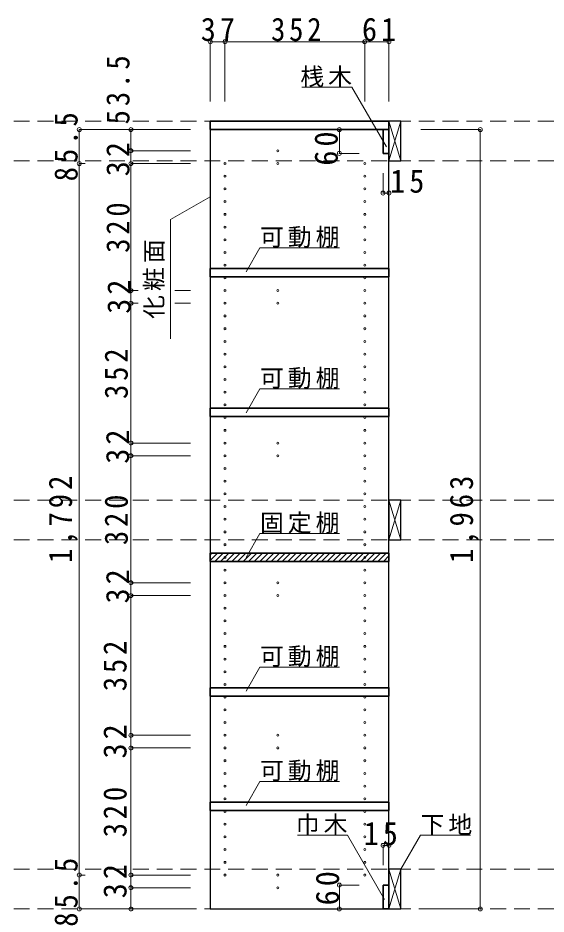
# Model space of a CAD drawing. Units: millimetres at full size, sheet at 1:20; details may follow other scales. Extents: x -3922 to 3878, y -2932 to 2722.
# Drawn here: x -820 to 510, y -1724 to 533 of the extents above; entities that cross this region are included whole.
import ezdxf

# ---------------------------------------------------------------- set-up
doc = ezdxf.new("R2010")
doc.units = ezdxf.units.MM
doc.header["$LTSCALE"] = 20
doc.header["$PDMODE"] = 32
doc.header["$PDSIZE"] = 10
doc.linetypes.add('DASHED2', pattern=[3, 2, -1])
for name, color, linetype, lineweight in [('0-2', 2, 'Continuous', 35), ('0-3_固定棚', 3, 'Continuous', 25), ('0-4_可動棚', 3, 'Continuous', 25), ('0-5_側板', 4, 'Continuous', 9), ('0-7_桟木・巾木', 2, 'Continuous', 35), ('0-8', 3, 'Continuous', 25), ('0-A_文字', 7, 'Continuous', 18), ('0-B_寸法', 7, 'Continuous', 9), ('0-C_ハッチ', 4, 'Continuous', 9)]:
    doc.layers.add(name, color=color, linetype=linetype, lineweight=lineweight)
doc.styles.add('ＭＳ ゴシック', font='')
doc.styles.get('ＭＳ ゴシック').set_extended_font_data('MS Gothic')

msp = doc.modelspace()

# ---------------------------------------------------------------- linework, layer by layer
at = {"layer": '0-2'}
for p, q in [((-335.11, 272.73), (114.89, 272.73)), ((114.89, 272.73), (114.89, 251.73))]:
    msp.add_line(p, q, dxfattribs=at)
msp.add_lwpolyline([(114.89, 251.73), (-335.11, 251.73), (-335.11, 272.73)], dxfattribs=at)
at = {"layer": '0-3_固定棚', "color": 2, "lineweight": 35}
for p, q in [((-335.11, -815.27), (114.89, -815.27)), ((-335.11, -815.27), (-335.11, -836.27)), ((114.89, -815.27), (114.89, -836.27)), ((-335.11, -836.27), (114.89, -836.27))]:
    msp.add_line(p, q, dxfattribs=at)
at = {"layer": '0-4_可動棚', "color": 2, "lineweight": 35}
for p, q in [((-335.11, -119.27), (-335.11, -98.27)), ((-335.11, -119.27), (114.89, -119.27)), ((-335.11, -471.27), (-335.11, -450.27)), ((-335.11, -471.27), (114.89, -471.27)), ((-335.11, -1175.27), (-335.11, -1154.27)), ((-335.11, -1175.27), (114.89, -1175.27)), ((-335.11, -1463.27), (-335.11, -1442.27)), ((-335.11, -1463.27), (114.89, -1463.27))]:
    msp.add_line(p, q, dxfattribs=at)
for points in [[(-335.11, -98.27), (114.89, -98.27), (114.89, -119.27)], [(-335.11, -450.27), (114.89, -450.27), (114.89, -471.27)], [(-335.11, -1154.27), (114.89, -1154.27), (114.89, -1175.27)], [(-335.11, -1442.27), (114.89, -1442.27), (114.89, -1463.27)]]:
    msp.add_lwpolyline(points, dxfattribs=at)
at = {"layer": '0-5_側板', "color": 3, "lineweight": 25}
for p, q in [((114.89, 251.73), (-335.11, 251.73)), ((114.89, -1711.27), (114.89, 251.73))]:
    msp.add_line(p, q, dxfattribs=at)
msp.add_lwpolyline([(-335.11, 251.73), (-335.11, -1711.27), (114.89, -1711.27)], dxfattribs=at)
at = {"layer": '0-5_側板'}
for centre in [(-165.11, 198.23), (-298.11, 166.23), (-165.11, 166.23), (53.89, 166.23), (-298.11, 134.23), (53.89, 134.23), (-298.11, 102.23), (53.89, 102.23), (-298.11, 70.23), (53.89, 70.23), (-298.11, 38.23), (53.89, 38.23), (-298.11, 6.23), (53.89, 6.23), (-298.11, -25.77), (53.89, -25.77), (-298.11, -57.77), (53.89, -57.77), (-298.11, -89.77), (53.89, -89.77), (-298.11, -121.77), (53.89, -121.77), (-298.11, -153.77), (-165.11, -153.77), (53.89, -153.77), (-298.11, -185.77), (-165.11, -185.77), (53.89, -185.77), (-298.11, -217.77), (53.89, -217.77), (-298.11, -249.77), (53.89, -249.77), (-298.11, -281.77), (53.89, -281.77), (-298.11, -313.77), (53.89, -313.77), (-298.11, -345.77), (53.89, -345.77), (-298.11, -377.77), (53.89, -377.77), (-298.11, -409.77), (53.89, -409.77), (-298.11, -441.77), (53.89, -441.77), (-298.11, -473.77), (53.89, -473.77), (-298.11, -505.77), (53.89, -505.77), (-298.11, -537.77), (-165.11, -537.77), (53.89, -537.77), (-298.11, -569.77), (-165.11, -569.77), (53.89, -569.77), (-298.11, -601.77), (53.89, -601.77), (-298.11, -633.77), (53.89, -633.77), (-298.11, -665.77), (53.89, -665.77), (-298.11, -697.77), (53.89, -697.77), (-298.11, -729.77), (53.89, -729.77), (-298.11, -761.77), (53.89, -761.77), (-298.11, -793.77), (53.89, -793.77), (-298.11, -825.77), (53.89, -825.77), (-298.11, -857.77), (53.89, -857.77), (-298.11, -889.77), (-165.11, -889.77), (53.89, -889.77), (-298.11, -921.77), (-165.11, -921.77), (53.89, -921.77), (-298.11, -953.77), (53.89, -953.77), (-298.11, -985.77), (53.89, -985.77), (-298.11, -1017.77), (53.89, -1017.77), (-298.11, -1049.77), (53.89, -1049.77), (-298.11, -1081.77), (53.89, -1081.77), (-298.11, -1113.77), (53.89, -1113.77), (-298.11, -1145.77), (53.89, -1145.77), (-298.11, -1177.77), (53.89, -1177.77), (-298.11, -1209.77), (53.89, -1209.77), (-298.11, -1241.77), (53.89, -1241.77), (-298.11, -1273.77), (-165.11, -1273.77), (53.89, -1273.77), (-298.11, -1305.77), (-165.11, -1305.77), (53.89, -1305.77), (-298.11, -1337.77), (53.89, -1337.77), (-298.11, -1369.77), (53.89, -1369.77), (-298.11, -1401.77), (53.89, -1401.77), (-298.11, -1433.77), (53.89, -1433.77), (-298.11, -1465.77), (53.89, -1465.77), (-298.11, -1497.77), (53.89, -1497.77), (-298.11, -1529.77), (53.89, -1529.77), (-298.11, -1561.77), (53.89, -1561.77), (-298.11, -1593.77), (53.89, -1593.77), (-298.11, -1625.77), (-165.11, -1625.77), (53.89, -1625.77), (-165.11, -1657.77)]:
    msp.add_circle(centre, 2.5, dxfattribs=at)
at = {"layer": '0-7_桟木・巾木'}
for p, q in [((114.89, 251.73), (99.89, 251.73)), ((99.89, 191.73), (99.89, 251.73)), ((114.89, 251.73), (114.89, 191.73)), ((99.89, -1651.27), (114.89, -1651.27)), ((114.89, -1651.27), (114.89, -1711.27))]:
    msp.add_line(p, q, dxfattribs=at)
for points in [[(114.89, 191.73), (103.4, 191.73), (99.89, 191.73)], [(114.89, -1711.27), (99.89, -1711.27), (99.89, -1651.27)]]:
    msp.add_lwpolyline(points, dxfattribs=at)
at = {"layer": '0-8'}
for p, q in [((114.89, 272.73), (114.89, 172.73)), ((144.89, 272.73), (114.89, 272.73)), ((144.89, 172.73), (144.89, 272.73)), ((114.89, 172.73), (144.89, 172.73)), ((114.89, -681.27), (114.89, -781.27)), ((144.89, -681.27), (114.89, -681.27)), ((144.89, -781.27), (144.89, -681.27)), ((114.89, -781.27), (144.89, -781.27)), ((114.89, -1611.27), (114.89, -1711.27)), ((144.89, -1611.27), (114.89, -1611.27)), ((144.89, -1711.27), (144.89, -1611.27)), ((114.89, -1711.27), (144.89, -1711.27))]:
    msp.add_line(p, q, dxfattribs=at)
at = {"layer": '0-8', "color": 7, "lineweight": 18}
for p, q in [((114.89, 172.73), (144.89, 272.73)), ((114.89, 272.73), (144.89, 172.73)), ((114.89, -781.27), (144.89, -681.27)), ((114.89, -681.27), (144.89, -781.27)), ((114.89, -1711.27), (144.89, -1611.27)), ((114.89, -1611.27), (144.89, -1711.27))]:
    msp.add_line(p, q, dxfattribs=at)
at = {"layer": '0-A_文字'}
for p, q in [((21.55, 358.32), (-104.48, 358.32)), ((108.22, 208.2), (21.55, 358.32)), ((-335.11, 82.66), (-435.11, 24.93)), ((-435.11, -275.07), (-435.11, 24.93)), ((-245.12, -106.55), (-210.11, -45.9)), ((-10.11, -45.9), (-210.11, -45.9)), ((-245.12, -461.79), (-210.11, -401.14)), ((-10.11, -401.14), (-210.11, -401.14)), ((-245.12, -826.33), (-210.11, -765.68)), ((-10.11, -765.68), (-210.11, -765.68)), ((-245.12, -1162.55), (-210.11, -1101.9)), ((-10.11, -1101.9), (-210.11, -1101.9)), ((-245.12, -1450.55), (-210.11, -1389.9)), ((-10.11, -1389.9), (-210.11, -1389.9)), ((144.89, -1611.27), (194.31, -1525.68)), ((194.31, -1525.68), (320.34, -1525.68))]:
    msp.add_line(p, q, dxfattribs=at)
msp.add_lwpolyline([(103.49, -1687.41), (10.11, -1525.68), (-115.91, -1525.68)], dxfattribs=at)
at = {"layer": '0-B_寸法', "color": 4}
for p, q in [((-335.11, 472.73), (-335.11, 322.73)), ((-335.11, 472.73), (114.89, 472.73)), ((-298.11, 472.73), (-298.11, 322.73)), ((53.89, 472.73), (53.89, 322.73)), ((114.89, 472.73), (114.89, 322.73)), ((-665.11, 251.73), (-665.11, -1711.27)), ((-665.11, 251.73), (-535.11, 251.73)), ((-535.11, 251.73), (-535.11, 198.23)), ((-385.11, 251.73), (-535.11, 251.73)), ((-10.11, 251.73), (-10.11, 191.73)), ((-10.11, 251.73), (39.89, 251.73)), ((344.89, 251.73), (194.89, 251.73)), ((344.89, 251.73), (344.89, -1711.27)), ((-535.11, 198.23), (-535.11, 166.23)), ((-385.11, 198.23), (-535.11, 198.23)), ((-10.11, 191.73), (39.89, 191.73)), ((-665.11, 166.23), (-650.09, 166.23)), ((-535.11, 166.23), (-535.11, -153.77)), ((-385.11, 166.23), (-535.11, 166.23)), ((99.89, 91.73), (99.89, 141.73)), ((114.89, 91.73), (114.89, 141.73)), ((99.89, 91.73), (114.89, 91.73)), ((-535.11, -153.77), (-535.11, -185.77)), ((-516.61, -153.77), (-535.11, -153.77)), ((-385.11, -153.77), (-424.86, -153.77)), ((-535.11, -185.77), (-535.11, -537.77)), ((-516.61, -185.77), (-535.11, -185.77)), ((-385.11, -185.77), (-424.86, -185.77)), ((-535.11, -537.77), (-535.11, -569.77)), ((-385.11, -537.77), (-535.11, -537.77)), ((-535.11, -569.77), (-535.11, -889.77)), ((-385.11, -569.77), (-535.11, -569.77)), ((-535.11, -889.77), (-535.11, -921.77)), ((-385.11, -889.77), (-535.11, -889.77)), ((-385.11, -921.77), (-535.11, -921.77)), ((-535.11, -1273.77), (-535.11, -921.77)), ((-535.11, -1305.77), (-535.11, -1273.77)), ((-535.11, -1273.77), (-385.11, -1273.77)), ((-535.11, -1625.77), (-535.11, -1305.77)), ((-535.11, -1305.77), (-385.11, -1305.77)), ((99.89, -1551.27), (114.89, -1551.27)), ((99.89, -1551.27), (99.89, -1601.27)), ((114.89, -1551.27), (114.89, -1601.27)), ((-665.11, -1625.77), (-650.09, -1625.77)), ((-535.11, -1657.77), (-535.11, -1625.77)), ((-535.11, -1625.77), (-385.11, -1625.77)), ((-535.11, -1711.27), (-535.11, -1657.77)), ((-535.11, -1657.77), (-385.11, -1657.77)), ((-10.11, -1651.27), (-10.11, -1711.27)), ((-10.11, -1651.27), (39.89, -1651.27)), ((-665.11, -1711.27), (-535.11, -1711.27)), ((-535.11, -1711.27), (-385.11, -1711.27)), ((-10.11, -1711.27), (39.89, -1711.27)), ((344.89, -1711.27), (194.89, -1711.27))]:
    msp.add_line(p, q, dxfattribs=at)
at = {"layer": '0-B_寸法', "color": 4, "linetype": 'DASHED2'}
for p, q in [((3049.89, 272.73), (-2724.11, 272.73)), ((3049.89, 172.73), (-2724.11, 172.73)), ((3049.89, -681.27), (-2724.11, -681.27)), ((3049.89, -781.27), (-2724.11, -781.27)), ((3049.89, -1611.27), (-2724.11, -1611.27)), ((3049.89, -1711.27), (-2724.11, -1711.27))]:
    msp.add_line(p, q, dxfattribs=at)
at = {"layer": '0-B_寸法'}
for p in [(-335.11, 472.73), (-298.11, 472.73), (53.89, 472.73), (114.89, 472.73), (-665.11, 251.73), (-535.11, 251.73), (-10.11, 251.73), (344.89, 251.73), (-535.11, 198.23), (-10.11, 191.73), (-665.11, 166.23), (-535.11, 166.23), (99.89, 91.73), (114.89, 91.73), (-535.11, -153.77), (-535.11, -185.77), (-535.11, -537.77), (-535.11, -569.77), (-535.11, -889.77), (-535.11, -921.77), (-535.11, -1273.77), (-535.11, -1305.77), (99.89, -1551.27), (114.89, -1551.27), (-665.11, -1625.77), (-535.11, -1625.77), (-10.11, -1651.27), (-535.11, -1657.77), (-665.11, -1711.27), (-535.11, -1711.27), (-10.11, -1711.27), (344.89, -1711.27)]:
    msp.add_point(p, dxfattribs=at)
at = {"layer": '0-C_ハッチ'}
for p, q in [((-335.11, -833.79), (-316.58, -815.27)), ((-335.11, -819.65), (-330.72, -815.27)), ((-323.44, -836.27), (-302.44, -815.27)), ((-309.3, -836.27), (-288.3, -815.27)), ((-295.15, -836.27), (-274.15, -815.27)), ((-281.01, -836.27), (-260.01, -815.27)), ((-266.87, -836.27), (-245.87, -815.27)), ((-252.73, -836.27), (-231.73, -815.27)), ((-238.59, -836.27), (-217.59, -815.27)), ((-224.44, -836.27), (-203.44, -815.27)), ((-210.3, -836.27), (-189.3, -815.27)), ((-196.16, -836.27), (-175.16, -815.27)), ((-182.02, -836.27), (-161.02, -815.27)), ((-167.88, -836.27), (-146.88, -815.27)), ((-153.73, -836.27), (-132.73, -815.27)), ((-139.59, -836.27), (-118.59, -815.27)), ((-125.45, -836.27), (-104.45, -815.27)), ((-111.31, -836.27), (-90.31, -815.27)), ((-97.16, -836.27), (-76.16, -815.27)), ((-83.02, -836.27), (-62.02, -815.27)), ((-68.88, -836.27), (-47.88, -815.27)), ((-54.74, -836.27), (-33.74, -815.27)), ((-40.6, -836.27), (-19.6, -815.27)), ((-26.45, -836.27), (-5.45, -815.27)), ((-12.31, -836.27), (8.69, -815.27)), ((1.83, -836.27), (22.83, -815.27)), ((15.97, -836.27), (36.97, -815.27)), ((30.11, -836.27), (51.11, -815.27)), ((44.26, -836.27), (65.26, -815.27)), ((58.4, -836.27), (79.4, -815.27)), ((72.54, -836.27), (93.54, -815.27)), ((86.68, -836.27), (107.68, -815.27)), ((100.83, -836.27), (114.89, -822.2))]:
    msp.add_line(p, q, dxfattribs=at)

# ---------------------------------------------------------------- texts
at = {"layer": '0-A_文字', "char_height": 43.99, "attachment_point": 7, "style": 'ＭＳ ゴシック'}
for s, insert in [('\\T1.17;桟木', (-108.45, 358.32)), ('\\T1.17;可動棚', (-210.11, -45.9)), ('\\T1.17;可動棚', (-210.11, -401.14)), ('\\T1.17;固定棚', (-210.11, -765.68)), ('\\T1.17;可動棚', (-210.11, -1101.9)), ('\\T1.17;可動棚', (-210.11, -1389.9)), ('\\T1.17;巾木', (-119.89, -1525.68)), ('\\T1.17;下地', (194.31, -1525.68))]:
    msp.add_mtext(s, dxfattribs=dict(at, insert=insert))
at = {"layer": '0-A_文字', "insert": (-450.11, -225.07), "char_height": 43.99, "attachment_point": 7, "rotation": 90, "style": 'ＭＳ ゴシック'}
msp.add_mtext('\\T1.17;化粧面', dxfattribs=at)
at = {"layer": '0-B_寸法', "char_height": 58.65, "attachment_point": 7, "style": 'ＭＳ ゴシック'}
for s, insert in [('\\T1.27;\\W0.95;37', (-359.11, 473.94)), ('\\T1.27;\\W0.9;352', (-182.11, 473.94)), ('\\T1.27;\\W0.95;61', (46.89, 473.94)), ('\\T1.27;\\W0.95;15', (117.79, 91.73)), ('\\T1.27;\\W0.95;15', (51.05, -1551.27))]:
    msp.add_mtext(s, dxfattribs=dict(at, insert=insert))
at = {"layer": '0-B_寸法', "char_height": 58.65, "attachment_point": 7, "rotation": 90, "style": 'ＭＳ ゴシック'}
for s, insert in [('\\T1.28;\\W0.9;53.5', (-537.72, 264.81)), ('\\T1.28;\\W0.9;85.5', (-668.43, 121.48)), ('\\T1.27;\\W0.95;60', (-13.31, 160.86)), ('\\T1.27;\\W0.95;32', (-537.72, 134.1)), ('\\T1.27;\\W0.9;320', (-537.72, -58.77)), ('\\T1.27;\\W0.95;32', (-535.11, -212.27)), ('\\T1.27;\\W0.9;352', (-542.02, -426.77)), ('\\T1.27;\\W0.95;32', (-538.62, -589.89)), ('\\T1.28;\\W0.9;1,792', (-668.43, -839.77)), ('\\T1.28;\\W0.9;1,963', (341.57, -839.77)), ('\\T1.27;\\W0.9;320', (-542.02, -794.77)), ('\\T1.27;\\W0.95;32', (-538.62, -941.89)), ('\\T1.27;\\W0.9;352', (-545.11, -1162.77)), ('\\T1.27;\\W0.95;32', (-545.11, -1332.27)), ('\\T1.27;\\W0.9;320', (-545.11, -1530.77)), ('\\T1.28;\\W0.9;85.5', (-668.43, -1756.02)), ('\\T1.27;\\W0.95;32', (-545.11, -1684.27)), ('\\T1.27;\\W0.95;60', (-10.11, -1702.05))]:
    msp.add_mtext(s, dxfattribs=dict(at, insert=insert))

doc.saveas('drawing.dxf')
